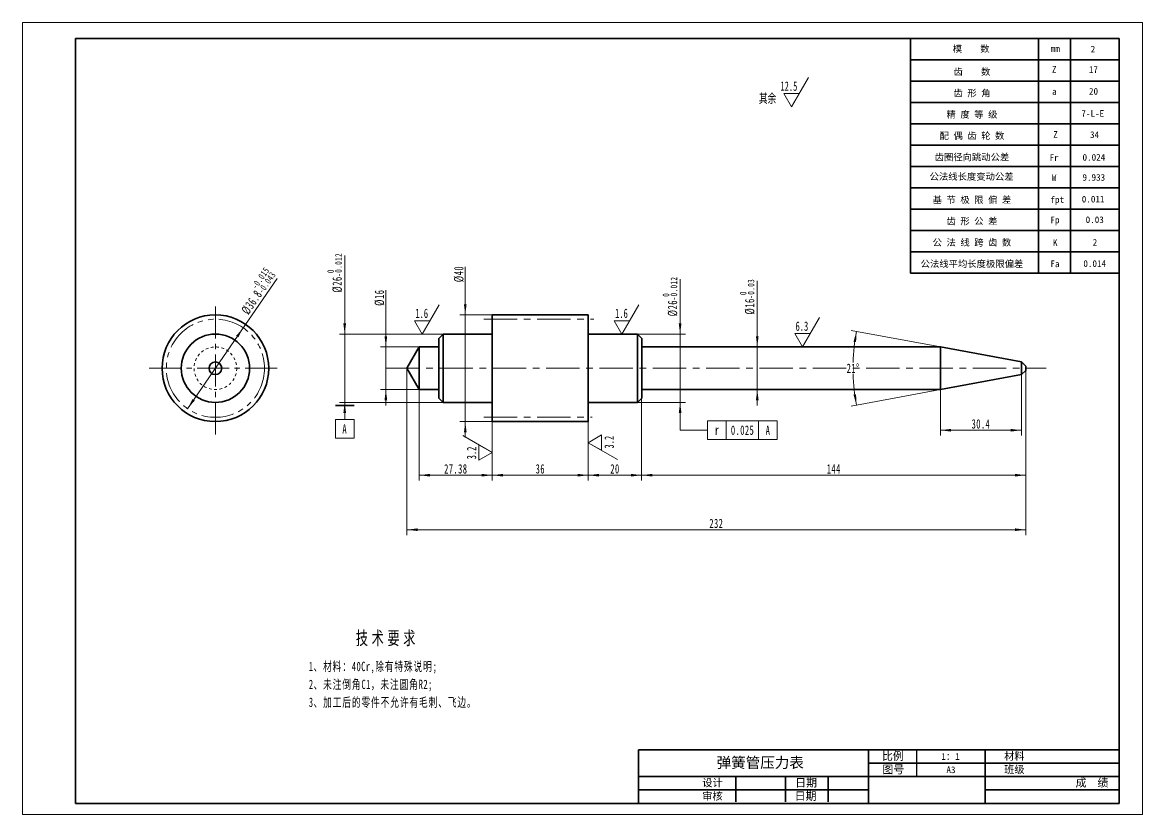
# Paper-space layout 'Gb A2 标题栏' of a CAD drawing. Header units: millimetres. Extents: x 41 to 1080, y 26 to 448.
# Drawn here: x 660 to 1080, y 25.5 to 322.5 of the extents above; entities that cross this region are included whole.
import ezdxf
from ezdxf.enums import TextEntityAlignment as Align

# ---------------------------------------------------------------- set-up
doc = ezdxf.new("R2010")
doc.units = ezdxf.units.MM
for name, pattern in [('ACAD_ISO11W100', [33, 12, -3, 12, -3, 0, -3]), ('CENTER', [2, 1.25, -0.25, 0.25, -0.25]), ('双点画线', [22, 12, -2, 2, -2, 2, -2]), ('点画线', [18, 12, -2, 2, -2]), ('虚线', [2, 1, -1])]:
    doc.linetypes.add(name, pattern=pattern)
doc.layers.get('0').update_dxf_attribs({"lineweight": 18})
for name, color, linetype, lineweight in [('2细线层', 3, 'Continuous', 25), ('EB0', 7, 'Continuous', 35), ('中心线层', 1, '点画线', 18), ('尺寸线层', 3, 'Continuous', 18), ('文字', 1, 'Continuous', 18), ('点划线', 29, 'ACAD_ISO11W100', 18), ('粗实线层', 7, 'Continuous', 35)]:
    doc.layers.add(name, color=color, linetype=linetype, lineweight=lineweight)
doc.styles.add('TitleStyle', font='', dxfattribs={"width": 0.667})
doc.styles.add('标准', font='', dxfattribs={"width": 0.667})
doc.styles.get('TitleStyle').set_extended_font_data('宋体')
doc.styles.get('标准').set_extended_font_data('宋体')
doc.dimstyles.new('标准', dxfattribs={"dimtxt": 3.5, "dimasz": 4, "dimexe": 2, "dimexo": 0, "dimtad": 1, "dimdsep": 46, "dimtxsty": '标准', "dimblk": '_CAXARROW', "dimcen": 0, "dimdle": 6, "dimazin": 2, "dimtfac": 0.707107, "dimtdec": 3, "dimtmove": 2, "dimatfit": 3, "dimfxl": 1, "dimfrac": 2, "dimtolj": 1, "dimarcsym": 1})

# ---------------------------------------------------------------- blocks, each defined once
blk = doc.blocks.new('45')
at = {"layer": 'EB0'}
for p, q in [((-127.43, 129.5), (263.93, 129.5)), ((-127.43, -157.23), (-127.43, 129.5)), ((263.93, -157.24), (263.93, 129.5)), ((263.93, -157.23), (-127.43, -157.23))]:
    blk.add_line(p, q, dxfattribs=at)
at = {"layer": '文字', "color": 6}
for p, q in [((-147.28, 135.55), (272.72, 135.55)), ((-147.28, -161.45), (-147.28, 135.55)), ((272.72, -161.45), (272.72, 135.55)), ((272.72, -161.45), (-147.28, -161.45))]:
    blk.add_line(p, q, dxfattribs=at)
blk = doc.blocks.new('*X51')
at = {"layer": '尺寸线层'}
for points in [[(796.31, 200.84), (796.81, 204.84), (795.81, 204.84)], [(796.31, 184.84), (796.81, 180.84), (795.81, 180.84)]]:
    blk.add_hatch(color=0, dxfattribs=at).paths.add_polyline_path(points, flags=0)
at = {"layer": '尺寸线层', "color": 0}
for p, q in [((796.31, 222.06), (796.31, 178.84)), ((808.84, 200.84), (794.31, 200.84)), ((808.84, 184.84), (794.31, 184.84))]:
    blk.add_line(p, q, dxfattribs=at)
at = {"layer": '尺寸线层', "color": 0, "insert": (793.94, 219.28), "char_height": 3.5, "width": 11.1013, "attachment_point": 5, "rotation": 90, "line_spacing_factor": 1.15057, "style": '标准'}
blk.add_mtext('\\T1.1;%%C16', dxfattribs=at)
blk = doc.blocks.new('_CAXARROW')
blk.add_hatch(color=0).paths.add_polyline_path([(0, 0), (-1, 0.125), (-1, -0.125)], flags=0)
blk = doc.blocks.new('*X53')
at = {"layer": '尺寸线层', "color": 0, "char_height": 3.5, "attachment_point": 1, "rotation": 90, "line_spacing_factor": 1.15057, "style": '标准'}
for s, insert, width in [('\\T1.1;{\\H0.707107x;-0.012}', (777.31, 227.15), 30.6909), ('\\T1.1;{\\H0.707107x;0}', (774.35, 228.49), 30.6909), ('\\T1.1;%%C26', (776.28, 221.19), 55.6393)]:
    blk.add_mtext(s, dxfattribs=dict(at, insert=insert, width=width))
blk = doc.blocks.new('*X52')
at = {"layer": '尺寸线层'}
for points in [[(780.88, 205.64), (781.38, 209.64), (780.38, 209.64)], [(780.88, 180.04), (781.38, 176.04), (780.38, 176.04)]]:
    blk.add_hatch(color=0, dxfattribs=at).paths.add_polyline_path(points, flags=0)
at = {"layer": '尺寸线层', "color": 0}
for p, q in [((780.88, 235.1), (780.88, 174.04)), ((817.82, 205.64), (778.88, 205.64)), ((817.82, 180.04), (778.88, 180.04))]:
    blk.add_line(p, q, dxfattribs=at)
blk.add_blockref('*X53', (0, 0), dxfattribs=at)
blk = doc.blocks.new('*X54')
at = {"layer": '尺寸线层', "color": 0, "lineweight": 35}
blk.add_line((-20.98, -1.17), (-27.98, -1.17), dxfattribs=at)
blk.add_line((-20.98, -1.17), (-27.98, -1.17), dxfattribs=at)
at = {"layer": '尺寸线层', "color": 0, "lineweight": -2}
for p, q in [((-24.48, -1.17), (-24.48, -6.42)), ((-24.48, -1.17), (-24.48, -6.42)), ((-20.98, -6.42), (-27.98, -6.42)), ((-27.98, -13.42), (-27.98, -6.42)), ((-20.98, -6.42), (-27.98, -6.42)), ((-27.98, -13.42), (-27.98, -6.42)), ((-20.98, -6.42), (-20.98, -13.42)), ((-20.98, -6.42), (-20.98, -13.42)), ((-27.98, -13.42), (-20.98, -13.42)), ((-27.98, -13.42), (-20.98, -13.42))]:
    blk.add_line(p, q, dxfattribs=at)
at = {"layer": '尺寸线层', "color": 0, "lineweight": -2, "insert": (-24.48, -9.92), "char_height": 3.5, "width": 7, "attachment_point": 5, "line_spacing_factor": 1.15057, "style": '标准'}
blk.add_mtext('\\T1.1;A', dxfattribs=at)
blk.add_mtext('\\T1.1;A', dxfattribs=at)
blk = doc.blocks.new('*X55')
at = {"layer": '尺寸线层'}
for points in [[(826.09, 212.84), (826.59, 216.84), (825.59, 216.84)], [(826.09, 172.84), (826.59, 168.84), (825.59, 168.84)]]:
    blk.add_hatch(color=0, dxfattribs=at).paths.add_polyline_path(points, flags=0)
at = {"layer": '尺寸线层', "color": 0}
for p, q in [((826.09, 230.92), (826.09, 166.84)), ((836.22, 212.84), (824.09, 212.84)), ((836.22, 172.84), (824.09, 172.84))]:
    blk.add_line(p, q, dxfattribs=at)
at = {"layer": '尺寸线层', "color": 0, "insert": (823.73, 228.15), "char_height": 3.5, "width": 11.1013, "attachment_point": 5, "rotation": 90, "line_spacing_factor": 1.15057, "style": '标准'}
blk.add_mtext('\\T1.1;%%C40', dxfattribs=at)
blk = doc.blocks.new('*X57')
at = {"layer": '尺寸线层', "color": 0, "char_height": 3.5, "attachment_point": 1, "rotation": 55.4321, "line_spacing_factor": 1.15057, "style": '标准'}
for s, insert, width in [('\\T1.1;{\\H0.707107x;-0.015}', (745.72, 223.68), 30.6909), ('\\T1.1;{\\H0.707107x;-0.043}', (748.15, 222), 30.6909), ('\\T1.1;%%C36.8', (741.84, 214.65), 70.3297)]:
    blk.add_mtext(s, dxfattribs=dict(at, insert=insert, width=width))
blk = doc.blocks.new('*X56')
at = {"layer": '尺寸线层'}
for points in [[(742.84, 207.99), (740.98, 204.42), (740.16, 204.98)], [(721.96, 177.69), (724.64, 180.7), (723.82, 181.27)]]:
    blk.add_hatch(color=0, dxfattribs=at).paths.add_polyline_path(points, flags=0)
at = {"layer": '尺寸线层', "color": 0}
blk.add_line((755.61, 226.52), (721.96, 177.69), dxfattribs=at)
blk.add_blockref('*X57', (0, 0), dxfattribs=at)
blk = doc.blocks.new('*X59')
at = {"layer": '尺寸线层', "color": 0, "char_height": 3.5, "attachment_point": 1, "rotation": 90, "line_spacing_factor": 1.15057, "style": '标准'}
for s, insert, width in [('\\T1.1;{\\H0.707107x;-0.012}', (903.06, 218.29), 30.6909), ('\\T1.1;{\\H0.707107x;0}', (900.1, 219.62), 30.6909), ('\\T1.1;%%C26', (902.03, 212.32), 55.6393)]:
    blk.add_mtext(s, dxfattribs=dict(at, insert=insert, width=width))
blk = doc.blocks.new('*X58')
at = {"layer": '尺寸线层'}
for points in [[(906.64, 205.64), (907.14, 209.64), (906.14, 209.64)], [(906.64, 180.04), (907.14, 176.04), (906.14, 176.04)]]:
    blk.add_hatch(color=0, dxfattribs=at).paths.add_polyline_path(points, flags=0)
at = {"layer": '尺寸线层', "color": 0}
for p, q in [((906.64, 226.23), (906.64, 174.04)), ((890.62, 205.64), (908.64, 205.64)), ((890.62, 180.04), (908.64, 180.04))]:
    blk.add_line(p, q, dxfattribs=at)
blk.add_blockref('*X59', (0, 0), dxfattribs=at)
blk = doc.blocks.new('*X61')
at = {"layer": '尺寸线层', "color": 0, "char_height": 3.5, "attachment_point": 1, "rotation": 90, "line_spacing_factor": 1.15057, "style": '标准'}
for s, insert, width in [('\\T1.1;{\\H0.707107x;-0.03}', (931.99, 218.93), 25.497), ('\\T1.1;{\\H0.707107x;0}', (929.04, 220.27), 25.497), ('\\T1.1;%%C16', (930.97, 212.97), 50.4455)]:
    blk.add_mtext(s, dxfattribs=dict(at, insert=insert, width=width))
blk = doc.blocks.new('*X60')
at = {"layer": '尺寸线层'}
for points in [[(935.57, 200.84), (936.07, 204.84), (935.07, 204.84)], [(935.57, 184.84), (936.07, 180.84), (935.07, 180.84)]]:
    blk.add_hatch(color=0, dxfattribs=at).paths.add_polyline_path(points, flags=0)
at = {"layer": '尺寸线层', "color": 0}
for p, q in [((935.57, 225.59), (935.57, 178.84)), ((935.55, 200.84), (937.57, 200.84)), ((936.32, 184.84), (933.57, 184.84))]:
    blk.add_line(p, q, dxfattribs=at)
blk.add_blockref('*X61', (0, 0), dxfattribs=at)
blk = doc.blocks.new('*X62')
at = {"layer": '尺寸线层'}
for points in [[(972.75, 206.64), (972.62, 202.61), (971.63, 202.75)], [(972.75, 179.04), (972.62, 183.07), (971.63, 182.93)]]:
    blk.add_hatch(color=0, dxfattribs=at).paths.add_polyline_path(points, flags=0)
at = {"layer": '尺寸线层', "color": 0}
for p, q in [((1004.22, 200.84), (970.78, 207)), ((1004.22, 184.84), (970.78, 178.68))]:
    blk.add_line(p, q, dxfattribs=at)
for start, end in [(169.5625, 178.3821), (181.6179, 190.4375)]:
    blk.add_arc((1047.65, 192.84), 76.17, start, end, dxfattribs=at)
at = {"layer": '尺寸线层', "color": 0, "insert": (971.48, 192.84), "char_height": 3.5, "width": 9.4319, "attachment_point": 5, "line_spacing_factor": 1.15057, "style": '标准'}
blk.add_mtext('\\T1.1;21%%D', dxfattribs=at)
blk = doc.blocks.new('*X63')
at = {"layer": '尺寸线层'}
for points in [[(1004.22, 169.6), (1008.22, 169.1), (1008.22, 170.1)], [(1034.62, 169.6), (1030.62, 169.1), (1030.62, 170.1)]]:
    blk.add_hatch(color=0, dxfattribs=at).paths.add_polyline_path(points, flags=0)
at = {"layer": '尺寸线层', "color": 0}
for p, q in [((1034.62, 190.44), (1034.62, 167.6)), ((1004.22, 184.84), (1004.22, 167.6)), ((1034.62, 169.6), (1004.22, 169.6))]:
    blk.add_line(p, q, dxfattribs=at)
at = {"layer": '尺寸线层', "color": 0, "insert": (1019.42, 171.95), "char_height": 3.5, "width": 13.7305, "attachment_point": 5, "line_spacing_factor": 1.15057, "style": '标准'}
blk.add_mtext('\\T1.1;30.4', dxfattribs=at)
blk = doc.blocks.new('*X64')
at = {"layer": '尺寸线层'}
for points in [[(892.22, 152.74), (896.22, 152.24), (896.22, 153.24)], [(1036.22, 152.74), (1032.22, 152.24), (1032.22, 153.24)]]:
    blk.add_hatch(color=0, dxfattribs=at).paths.add_polyline_path(points, flags=0)
at = {"layer": '尺寸线层', "color": 0}
for p, q in [((1036.22, 192.84), (1036.22, 150.74)), ((892.22, 181.64), (892.22, 150.74)), ((1036.22, 152.74), (892.22, 152.74))]:
    blk.add_line(p, q, dxfattribs=at)
at = {"layer": '尺寸线层', "color": 0, "insert": (964.22, 155.11), "char_height": 3.5, "width": 9.6927, "attachment_point": 5, "line_spacing_factor": 1.15057, "style": '标准'}
blk.add_mtext('\\T1.1;144', dxfattribs=at)
blk = doc.blocks.new('*X65')
at = {"layer": '尺寸线层'}
for points in [[(836.22, 152.74), (840.22, 152.24), (840.22, 153.24)], [(872.22, 152.74), (868.22, 152.24), (868.22, 153.24)]]:
    blk.add_hatch(color=0, dxfattribs=at).paths.add_polyline_path(points, flags=0)
at = {"layer": '尺寸线层', "color": 0}
for p, q in [((836.22, 172.84), (836.22, 150.74)), ((872.22, 172.84), (872.22, 150.74)), ((872.22, 152.74), (836.22, 152.74))]:
    blk.add_line(p, q, dxfattribs=at)
at = {"layer": '尺寸线层', "color": 0, "insert": (854.22, 155.1), "char_height": 3.5, "width": 7, "attachment_point": 5, "line_spacing_factor": 1.15057, "style": '标准'}
blk.add_mtext('\\T1.1;36', dxfattribs=at)
blk = doc.blocks.new('*X66')
at = {"layer": '尺寸线层'}
for points in [[(808.84, 152.74), (812.84, 152.24), (812.84, 153.24)], [(836.22, 152.74), (832.22, 152.24), (832.22, 153.24)]]:
    blk.add_hatch(color=0, dxfattribs=at).paths.add_polyline_path(points, flags=0)
at = {"layer": '尺寸线层', "color": 0}
for p, q in [((808.84, 184.84), (808.84, 150.74)), ((836.22, 172.84), (836.22, 150.74)), ((836.22, 152.74), (808.84, 152.74))]:
    blk.add_line(p, q, dxfattribs=at)
at = {"layer": '尺寸线层', "color": 0, "insert": (822.53, 155.1), "char_height": 3.5, "width": 17.2988, "attachment_point": 5, "line_spacing_factor": 1.15057, "style": '标准'}
blk.add_mtext('\\T1.1;27.38', dxfattribs=at)
blk = doc.blocks.new('*X67')
at = {"layer": '尺寸线层'}
for points in [[(872.22, 152.74), (876.22, 153.24), (876.22, 152.24)], [(892.22, 152.74), (888.22, 153.24), (888.22, 152.24)]]:
    blk.add_hatch(color=0, dxfattribs=at).paths.add_polyline_path(points, flags=0)
at = {"layer": '尺寸线层', "color": 0}
for p, q in [((892.22, 181.64), (892.22, 150.74)), ((872.22, 172.84), (872.22, 150.74)), ((872.22, 152.74), (892.22, 152.74))]:
    blk.add_line(p, q, dxfattribs=at)
at = {"layer": '尺寸线层', "color": 0, "insert": (882.22, 155.1), "char_height": 3.5, "width": 7, "attachment_point": 5, "line_spacing_factor": 1.15057, "style": '标准'}
blk.add_mtext('\\T1.1;20', dxfattribs=at)
blk = doc.blocks.new('*X68')
at = {"layer": '尺寸线层'}
for points in [[(804.22, 132.31), (808.22, 132.81), (808.22, 131.81)], [(1036.22, 132.31), (1032.22, 132.81), (1032.22, 131.81)]]:
    blk.add_hatch(color=0, dxfattribs=at).paths.add_polyline_path(points, flags=0)
at = {"layer": '尺寸线层', "color": 0}
for p, q in [((804.22, 192.84), (804.22, 130.31)), ((1036.22, 192.84), (1036.22, 130.31)), ((804.22, 132.31), (1036.22, 132.31))]:
    blk.add_line(p, q, dxfattribs=at)
at = {"layer": '尺寸线层', "color": 0, "insert": (920.22, 134.66), "char_height": 3.5, "width": 9.9275, "attachment_point": 5, "line_spacing_factor": 1.15057, "style": '标准'}
blk.add_mtext('\\T1.1;232', dxfattribs=at)
blk = doc.blocks.new('*X69')
at = {"layer": '尺寸线层', "linetype": 'Continuous', "lineweight": -2}
blk.add_hatch(color=0, dxfattribs=at).paths.add_polyline_path([(0, 0), (0.5, -4), (-0.5, -4)], flags=0)
blk.add_hatch(color=0, dxfattribs=at).paths.add_polyline_path([(0, 0), (0.5, -4), (-0.5, -4)], flags=0)
at = {"layer": '尺寸线层', "color": 0, "linetype": 'Continuous', "lineweight": -2}
for p, q in [((0, 0), (0, -10.44)), ((0, 0), (0, -10.44)), ((10.3, -6.94), (17.3, -6.94)), ((10.3, -13.94), (10.3, -6.94)), ((10.3, -6.94), (17.3, -6.94)), ((10.3, -13.94), (10.3, -6.94)), ((17.3, -6.94), (17.3, -13.94)), ((17.3, -6.94), (36.45, -6.94)), ((17.3, -6.94), (17.3, -13.94)), ((17.3, -6.94), (36.45, -6.94)), ((29.45, -6.94), (29.45, -13.94)), ((29.45, -6.94), (29.45, -13.94)), ((36.45, -6.94), (36.45, -13.94)), ((36.45, -6.94), (36.45, -13.94)), ((0, -10.44), (10.3, -10.44)), ((0, -10.44), (10.3, -10.44)), ((17.3, -13.94), (10.3, -13.94)), ((17.3, -13.94), (10.3, -13.94)), ((17.3, -13.94), (36.45, -13.94)), ((17.3, -13.94), (36.45, -13.94))]:
    blk.add_line(p, q, dxfattribs=at)
at = {"layer": '尺寸线层', "color": 0, "char_height": 3.5, "width": 7, "attachment_point": 5, "line_spacing_factor": 1.15057, "style": '标准'}
for s, insert in [('{\\fCXGDT;\\W1;\\T1;r}', (13.8, -10.44)), ('{\\fCXGDT;\\W1;\\T1;r}', (13.8, -10.44)), ('\\T1.1;A', (32.95, -10.44)), ('\\T1.1;A', (32.95, -10.44))]:
    blk.add_mtext(s, dxfattribs=dict(at, insert=insert))
at = {"layer": '尺寸线层', "color": 0, "lineweight": -2, "insert": (19.05, -10.44), "char_height": 3.5, "width": 17.2988, "attachment_point": 4, "line_spacing_factor": 1.15057, "style": '标准'}
blk.add_mtext('\\T1.1;0.025', dxfattribs=at)
blk.add_mtext('\\T1.1;0.025', dxfattribs=at)
blk = doc.blocks.new('*X70')
at = {"layer": '尺寸线层', "color": 0, "lineweight": -2, "line_spacing_factor": 1.15057}
for s, insert, char_height, width, attachment_point, style in [('\\T1.3;技术要求', (29.46, 0), 5, 178.1216, 2, 'TitleStyle'), ('\\T1.1;1、材料：40Cr,除有特殊说明;\\P2、未注倒角C1，未注圆角R2;\\P3、加工后的零件不允许有毛刺、飞边。\\P', (0, -11.39), 3.5, 89.0608, 1, '标准')]:
    blk.add_mtext(s, dxfattribs=dict(at, insert=insert, char_height=char_height, width=width, attachment_point=attachment_point, style=style))
blk = doc.blocks.new('*X71')
at = {"layer": '尺寸线层', "color": 0, "linetype": 'Continuous'}
for p, q in [((0, 0), (6.35, 11)), ((0, 0), (6.35, 11)), ((0, 0), (-2.89, 5)), ((-2.89, 5), (2.89, 5)), ((0, 0), (-2.89, 5)), ((-2.89, 5), (2.89, 5))]:
    blk.add_line(p, q, dxfattribs=at)
at = {"layer": '尺寸线层', "color": 0, "style": '标准', "width": 0.667}
blk.add_text('6.3', height=3.5, dxfattribs=at).set_placement((2.19, 7.8), align=Align.MIDDLE_RIGHT)
blk.add_text('6.3', height=3.5, dxfattribs=at).set_placement((2.19, 7.8), align=Align.MIDDLE_RIGHT)
blk = doc.blocks.new('*X72')
at = {"layer": '尺寸线层', "color": 0, "linetype": 'Continuous'}
for p, q in [((0, 0), (6.35, 11)), ((0, 0), (6.35, 11)), ((0, 0), (-2.89, 5)), ((-2.89, 5), (2.89, 5)), ((0, 0), (-2.89, 5)), ((-2.89, 5), (2.89, 5))]:
    blk.add_line(p, q, dxfattribs=at)
at = {"layer": '尺寸线层', "color": 0, "linetype": 'Continuous', "lineweight": -2}
blk.add_line((5.79, 0), (-3.5, 0), dxfattribs=at)
blk.add_line((5.79, 0), (-3.5, 0), dxfattribs=at)
at = {"layer": '尺寸线层', "color": 0, "style": '标准', "width": 0.667}
blk.add_text('1.6', height=3.5, dxfattribs=at).set_placement((2.19, 7.8), align=Align.MIDDLE_RIGHT)
blk.add_text('1.6', height=3.5, dxfattribs=at).set_placement((2.19, 7.8), align=Align.MIDDLE_RIGHT)
blk = doc.blocks.new('*X73')
at = {"layer": '尺寸线层', "color": 0, "linetype": 'Continuous'}
for p, q in [((0, 0), (6.35, 11)), ((0, 0), (6.35, 11)), ((0, 0), (-2.89, 5)), ((-2.89, 5), (2.89, 5)), ((0, 0), (-2.89, 5)), ((-2.89, 5), (2.89, 5))]:
    blk.add_line(p, q, dxfattribs=at)
at = {"layer": '尺寸线层', "color": 0, "style": '标准', "width": 0.667}
blk.add_text('1.6', height=3.5, dxfattribs=at).set_placement((2.19, 7.8), align=Align.MIDDLE_RIGHT)
blk.add_text('1.6', height=3.5, dxfattribs=at).set_placement((2.19, 7.8), align=Align.MIDDLE_RIGHT)
blk = doc.blocks.new('*X74')
at = {"layer": '尺寸线层', "color": 0, "linetype": 'Continuous'}
for p, q in [((0, 0), (-11, 6.35)), ((0, 0), (-11, 6.35)), ((-5, -2.89), (-5, 2.89)), ((-5, -2.89), (-5, 2.89)), ((0, 0), (-5, -2.89)), ((0, 0), (-5, -2.89))]:
    blk.add_line(p, q, dxfattribs=at)
at = {"layer": '尺寸线层', "color": 0, "style": '标准', "width": 0.667}
blk.add_text('3.2', height=3.5, rotation=90, dxfattribs=at).set_placement((-7.8, 2.19), align=Align.MIDDLE_RIGHT)
blk.add_text('3.2', height=3.5, rotation=90, dxfattribs=at).set_placement((-7.8, 2.19), align=Align.MIDDLE_RIGHT)
blk = doc.blocks.new('*X75')
at = {"layer": '尺寸线层', "color": 0, "linetype": 'Continuous'}
for p, q in [((0, 0), (5, 2.89)), ((0, 0), (5, 2.89)), ((0, 0), (11, -6.35)), ((0, 0), (11, -6.35)), ((5, 2.89), (5, -2.89)), ((5, 2.89), (5, -2.89))]:
    blk.add_line(p, q, dxfattribs=at)
at = {"layer": '尺寸线层', "color": 0, "style": '标准', "width": 0.667}
blk.add_text('3.2', height=3.5, rotation=90, dxfattribs=at).set_placement((7.8, -2.19), align=Align.MIDDLE_LEFT)
blk.add_text('3.2', height=3.5, rotation=90, dxfattribs=at).set_placement((7.8, -2.19), align=Align.MIDDLE_LEFT)
blk = doc.blocks.new('*X76')
at = {"layer": '尺寸线层', "color": 0, "linetype": 'Continuous'}
for p, q in [((0, 0), (6.35, 11)), ((0, 0), (6.35, 11)), ((0, 0), (-2.89, 5)), ((-2.89, 5), (2.89, 5)), ((0, 0), (-2.89, 5)), ((-2.89, 5), (2.89, 5))]:
    blk.add_line(p, q, dxfattribs=at)
at = {"layer": '尺寸线层', "color": 0, "style": '标准', "width": 0.667}
for s, p in [('12.5', (2.19, 7.8)), ('12.5', (2.19, 7.8)), ('其余', (-5.69, 3.25)), ('其余', (-5.69, 3.25))]:
    blk.add_text(s, height=3.5, dxfattribs=at).set_placement(p, align=Align.MIDDLE_RIGHT)

psp = doc.layouts.new('Gb A2 标题栏')

# ---------------------------------------------------------------- linework, layer by layer
at = {"lineweight": 35}
for p, q in [((1071.039, 316.454), (993.039, 316.454)), ((993.039, 228.454), (993.039, 316.454)), ((1041.039, 228.454), (1041.039, 316.454)), ((1053.039, 228.454), (1053.039, 316.454)), ((1071.039, 308.454), (993.039, 308.454)), ((1071.039, 300.454), (993.039, 300.454)), ((1071.039, 292.454), (993.039, 292.454)), ((993.039, 284.454), (1071.039, 284.454)), ((1071.039, 276.454), (993.039, 276.454)), ((1071.039, 268.454), (993.039, 268.454)), ((1071.039, 260.454), (993.039, 260.454)), ((993.039, 252.454), (1071.039, 252.454)), ((1071.039, 244.454), (993.039, 244.454)), ((1071.039, 236.454), (993.039, 236.454)), ((993.039, 228.454), (1071.253, 228.454)), ((836.224, 192.841), (836.224, 212.841)), ((836.224, 212.841), (872.224, 212.841)), ((872.224, 212.841), (872.224, 192.841)), ((817.824, 205.641), (816.224, 204.041)), ((816.224, 200.841), (816.224, 204.041)), ((817.824, 192.841), (817.824, 205.641)), ((817.824, 205.641), (836.224, 205.641)), ((890.624, 205.641), (872.224, 205.641)), ((890.624, 192.841), (890.624, 205.641)), ((892.224, 204.041), (890.624, 205.641)), ((892.224, 200.841), (892.224, 204.041)), ((808.843, 200.841), (804.224, 192.841)), ((808.843, 192.841), (808.843, 200.841)), ((816.224, 200.841), (808.843, 200.841)), ((816.224, 192.841), (816.224, 200.841)), ((892.224, 192.841), (892.224, 200.841)), ((892.224, 200.841), (1004.224, 200.841)), ((1004.224, 200.841), (1004.224, 192.841)), ((1034.624, 195.241), (1004.224, 200.841)), ((1034.624, 192.841), (1034.624, 195.241)), ((1034.624, 195.241), (1036.224, 193.641)), ((1036.224, 192.841), (1036.224, 193.641)), ((808.843, 184.841), (804.224, 192.841)), ((808.843, 192.841), (808.843, 184.841)), ((816.224, 192.841), (816.224, 184.841)), ((817.824, 192.841), (817.824, 180.041)), ((836.224, 192.841), (836.224, 172.841)), ((872.224, 172.841), (872.224, 192.841)), ((890.624, 192.841), (890.624, 180.041)), ((892.224, 192.841), (892.224, 184.841)), ((1004.224, 184.841), (1004.224, 192.841)), ((1034.624, 190.441), (1004.224, 184.841)), ((1034.624, 192.841), (1034.624, 190.441)), ((1034.624, 190.441), (1036.224, 192.041)), ((1036.224, 192.841), (1036.224, 192.041)), ((816.224, 184.841), (808.843, 184.841)), ((816.224, 184.841), (816.224, 181.641)), ((892.224, 184.841), (892.224, 181.641)), ((892.224, 184.841), (1004.224, 184.841)), ((817.824, 180.041), (816.224, 181.641)), ((892.224, 181.641), (890.624, 180.041)), ((817.824, 180.041), (836.224, 180.041)), ((890.624, 180.041), (872.224, 180.041)), ((836.224, 172.841), (872.224, 172.841))]:
    psp.add_line(p, q, dxfattribs=at)
for radius in [20, 12.8, 2.4]:
    psp.add_circle((732.401, 192.841), radius, dxfattribs=at)
at = {"color": 3, "linetype": '双点画线'}
psp.add_circle((732.401, 192.841), 18.4, dxfattribs=at)
at = {"color": 0, "linetype": '虚线'}
psp.add_circle((732.401, 192.841), 8, dxfattribs=at)
at = {"layer": '2细线层'}
for p, q in [((995.259, 49.773), (995.259, 39.773)), ((1051.06, 49.773), (1059.06, 49.773))]:
    psp.add_line(p, q, dxfattribs=at)
at = {"layer": '中心线层'}
for p, q in [((732.401, 167.993), (732.401, 217.689)), ((707.554, 192.841), (757.249, 192.841))]:
    psp.add_line(p, q, dxfattribs=at)
at = {"layer": '文字', "color": 6}
psp.add_line((660.039, 25.503), (1080.039, 25.503), dxfattribs=at)
at = {"layer": '点划线', "color": 1, "linetype": 'CENTER', "ltscale": 10}
for p, q in [((832.993, 211.241), (874.27, 211.241)), ((796.408, 192.841), (1043.947, 192.841)), ((832.993, 174.441), (873.64, 174.441))]:
    psp.add_line(p, q, dxfattribs=at)
at = {"layer": '粗实线层'}
for p, q in [((891.039, 49.773), (1071.039, 49.773)), ((891.039, 49.773), (891.039, 29.718)), ((977.323, 39.543), (977.323, 49.773)), ((1021.06, 29.718), (1021.06, 49.773)), ((977.323, 44.773), (995.259, 44.773)), ((995.259, 44.773), (1071.039, 44.773)), ((891.039, 39.773), (989.06, 39.773)), ((927.559, 39.773), (927.559, 30.233)), ((946.189, 39.773), (946.189, 30.233)), ((962.109, 39.773), (962.109, 30.233)), ((977.319, 39.543), (977.319, 30.003)), ((989.06, 39.773), (1001.06, 39.773)), ((1001.06, 39.773), (1009.06, 39.773)), ((1009.06, 39.773), (1021.06, 39.773)), ((1021.06, 39.773), (1071.039, 39.773)), ((1071.039, 39.773), (1021.06, 39.773)), ((977.319, 34.773), (891.039, 34.773)), ((1071.039, 34.773), (1021.06, 34.773))]:
    psp.add_line(p, q, dxfattribs=at)

# ---------------------------------------------------------------- block references
at = {"layer": '尺寸线层', "color": 3}
psp.add_blockref('*X70', (767.438, 94.188), dxfattribs=at)
at = {"layer": '文字', "color": 6}
psp.add_blockref('45', (807.32, 186.951), dxfattribs=at)

# ---------------------------------------------------------------- texts
at = {"lineweight": 35, "char_height": 2.5, "attachment_point": 1}
for s, insert, width in [('\\pxqc;模    数', (995.184, 313.876), 41.17633), ('\\pxqc;mm', (1026.714, 313.949), 41.17633), ('\\pxqc;2', (1040.85, 313.735), 41.17633), ('\\pxqc;齿    数', (995.477, 305.243), 41.17633), ('\\pxqc;Z', (1026.346, 306.156), 41.17633), ('\\pxqc;17', (1040.997, 306.071), 41.17633), ('\\pxqc;齿 形 角', (995.477, 297.243), 41.17633), ('\\pxqc;a', (1026.368, 297.846), 41.17633), ('\\pxqc;20', (1041.06, 297.931), 41.17633), ('\\pxqc;精 度 等 级', (995.477, 289.243), 41.17633), ('\\pxqc;7-L-E', (1040.757, 289.621), 41.17633), ('\\pxqc;配 偶 齿 轮 数', (995.477, 281.243), 41.17633), ('\\pxqc;Z', (1026.797, 281.738), 41.17633), ('\\pxqc;34', (1041.448, 281.653), 41.17633), ('\\pxqc;齿圈径向跳动公差', (995.477, 273.243), 41.17633), ('\\pxqc;Fr', (1026.283, 273.085), 41.17633), ('\\pxqc;0.024', (1041.19, 273.171), 41.17633), ('\\pxqc;公法线长度变动公差', (990.168, 265.967), 51.51411), ('\\pxqc;W', (1026.255, 265.546), 41.17633), ('\\pxqc;9.933', (1041.163, 265.631), 41.17633), ('\\pxqc;基 节 极 限 偏 差', (995.477, 257.243), 41.17633), ('\\pxqc;fpt', (1027.455, 257.321), 41.17633), ('\\pxqc;0.011', (1040.906, 257.492), 41.17633), ('\\pxqc;齿 形 公 差', (995.477, 249.243), 41.17633), ('\\pxqc;Fp', (1026.598, 249.695), 41.17633), ('\\pxqc;0.03', (1041.506, 249.781), 41.17633), ('\\pxqc;公 法 线 跨 齿 数', (995.477, 241.243), 41.17633), ('\\pxqc;K', (1026.684, 241.213), 41.17633), ('\\pxqc;2', (1041.591, 241.299), 41.17633), ('\\pxqc;公法线平均长度极限偏差', (995.477, 233.243), 41.17633), ('\\pxqc;Fa', (1026.598, 233.246), 41.17633), ('\\pxqc;0.014', (1041.506, 233.331), 41.17633)]:
    psp.add_mtext(s, dxfattribs=dict(at, insert=insert, width=width))
at = {"layer": '2细线层', "color": 0, "insert": (936.689, 44.773), "char_height": 4, "width": 40, "attachment_point": 5}
psp.add_mtext('{\\fFangSong|b0|i0|c134|p2;弹簧管压力表}', dxfattribs=at)
at = {"layer": '2细线层', "attachment_point": 5}
for s, insert, char_height, width in [('{\\fFangSong|b0|i0|c134|p2;比例}', (986.409, 47.273), 3, 10), ('1{\\fFangSong|b0|i0|c134|p2;：}1', (1008.019, 47.273), 2.5, 19.95439), ('{\\fFangSong|b0|i0|c134|p2;材料}', (1031.959, 47.273), 2.8, 8), ('{\\fFangSong|b0|i0|c134|p2;图号}', (986.579, 42.273), 3, 10), ('A3', (1008.189, 42.273), 2.5, 19.95439), ('{\\fFangSong|b0|i0|c134|p2;班级}', (1031.959, 42.273), 2.8, 8), ('{\\fFangSong|b0|i0|c134|p2;设计}', (918.759, 37.273), 2.8, 8), ('{\\fFangSong|b0|i0|c134|p2;日期}', (953.889, 37.273), 3, 8), ('{\\fFangSong|b0|i0|c134|p2;成  绩}', (1061.06, 37.273), 3, 20), ('{\\fFangSong|b0|i0|c134|p2;审核}', (918.759, 32.273), 2.8, 8), ('{\\fFangSong|b0|i0|c134|p2;日期}', (953.689, 32.273), 3, 8)]:
    psp.add_mtext(s, dxfattribs=dict(at, insert=insert, char_height=char_height, width=width))

# ---------------------------------------------------------------- dimensions: what is measured, and where the dimension line sits
at = {"layer": '尺寸线层', "color": 3}
for base, p1, p2, picture, middle in [((780.883, 180.041), (817.824, 205.641), (817.824, 180.041), '*X52', (777.086, 228.147)), ((906.635, 180.041), (890.624, 205.641), (890.624, 180.041), '*X58', (902.838, 219.28))]:
    dim = psp.add_linear_dim(base=base, p1=p1, p2=p2, angle=90, text='\\A1;%%C26{\\H0.707107x;\\S 0^ -0.012;}', dimstyle='标准', override={"dimsah": 1, "dimtfill": 1, "dimtzin": 8}, dxfattribs=at)
    dim.commit()
    dim.dimension.update_dxf_attribs({"geometry": picture, "text_midpoint": middle, "dimtype": 160})
dim = psp.add_diameter_dim_2p(p1=(721.961, 177.69), p2=(742.841, 207.993), dimstyle='标准', override={"dimpost": '%%C<>', "dimsah": 1, "dimtol": 1, "dimtp": -0.015, "dimtm": 0.043, "dimtfill": 1, "dimtzin": 8}, dxfattribs=at)
dim.commit()
dim.dimension.update_dxf_attribs({"geometry": '*X56', "text_midpoint": (750.618, 219.28), "dimtype": 163})
for base, p1, p2, override, picture, middle in [((935.571, 184.841), (935.551, 200.841), (936.322, 184.841), {"dimpost": '%%C<>', "dimsah": 1, "dimtol": 1, "dimtp": 0, "dimtm": 0.03, "dimtfill": 1, "dimtzin": 8}, '*X60', (931.773, 219.28)), ((826.089, 172.841), (836.224, 212.841), (836.224, 172.841), {"dimpost": '%%C<>', "dimsah": 1, "dimtfac": 1, "dimtfill": 1, "dimtzin": 8}, '*X55', (823.733, 228.147)), ((796.305, 184.841), (808.843, 200.841), (808.843, 184.841), {"dimpost": '%%C<>', "dimsah": 1, "dimtfac": 1, "dimtfill": 1, "dimtzin": 8}, '*X51', (793.94, 219.28))]:
    dim = psp.add_linear_dim(base=base, p1=p1, p2=p2, angle=90, dimstyle='标准', override=override, dxfattribs=at)
    dim.commit()
    dim.dimension.update_dxf_attribs({"geometry": picture, "text_midpoint": middle, "dimtype": 160})
dim = psp.add_angular_dim_2l(base=(971.485, 192.841), line1=((1034.624, 195.241), (1004.224, 200.841)), line2=((1034.624, 190.441), (1004.224, 184.841)), text='21%%D', dimstyle='标准', override={"dimtad": 0, "dimtih": 1, "dimtoh": 1, "dimsah": 1, "dimtfill": 1, "dimtzin": 8}, dxfattribs=at)
dim.commit()
dim.dimension.update_dxf_attribs({"geometry": '*X62', "text_midpoint": (971.485, 192.841)})
for base, p1, p2, picture, middle in [((1036.224, 132.309), (804.224, 192.841), (1036.224, 192.841), '*X68', (920.224, 134.664)), ((892.224, 152.742), (1036.224, 192.841), (892.224, 181.641), '*X64', (964.224, 155.108)), ((1004.224, 169.599), (1034.624, 190.441), (1004.224, 184.841), '*X63', (1019.424, 171.955)), ((808.843, 152.742), (836.224, 172.841), (808.843, 184.841), '*X66', (822.534, 155.098)), ((892.224, 152.742), (872.224, 172.841), (892.224, 181.641), '*X67', (882.224, 155.098)), ((836.224, 152.742), (872.224, 172.841), (836.224, 172.841), '*X65', (854.224, 155.098))]:
    dim = psp.add_linear_dim(base=base, p1=p1, p2=p2, dimstyle='标准', override={"dimsah": 1, "dimtfill": 1, "dimtzin": 8}, dxfattribs=at)
    dim.commit()
    dim.dimension.update_dxf_attribs({"geometry": picture, "text_midpoint": middle})

# ---------------------------------------------------------------- next in the draw order: wipeouts: each hides what was drawn before it
at = {"color": 3}
for points in [[(948.403, 290.816), (951.289, 295.816), (951.289, 295.816), (945.516, 295.816), (945.516, 295.816)], [(809.944, 205.641), (812.831, 210.641), (812.831, 210.641), (807.057, 210.641), (807.057, 210.641)], [(884.836, 205.641), (887.723, 210.641), (887.723, 210.641), (881.949, 210.641), (881.949, 210.641)], [(952.499, 200.841), (955.386, 205.841), (955.386, 205.841), (949.612, 205.841), (949.612, 205.841)], [(777.384, 166.624), (784.384, 166.624), (784.384, 173.624), (784.384, 166.624), (784.384, 173.624), (777.384, 173.624)], [(943.082, 166.099), (943.082, 170.099), (943.082, 170.099), (943.082, 173.099), (943.082, 173.099), (936.082, 173.099), (936.082, 173.099), (923.933, 173.099), (923.933, 173.099), (916.933, 173.099), (916.933, 173.099), (916.933, 170.099), (916.933, 170.099), (916.933, 169.599), (916.933, 169.599), (916.933, 166.099), (916.933, 166.099), (923.933, 166.099), (923.933, 166.099), (936.082, 166.099), (936.082, 166.099)], [(836.224, 161.273), (832.344, 163.513), (832.344, 163.513), (831.224, 164.159), (831.224, 164.159), (831.224, 163.513), (831.224, 163.513), (831.224, 158.386), (831.224, 158.386)], [(877.224, 162.048), (877.224, 163.744), (877.224, 163.744), (877.224, 167.822), (877.224, 167.822), (872.224, 164.935), (872.224, 164.935), (874.287, 163.744), (874.287, 163.744)]]:
    psp.add_wipeout(points, dxfattribs=at).dxf.layer = '尺寸线层'

# ---------------------------------------------------------------- next in the draw order: block references
at = {"layer": '尺寸线层', "color": 3}
for name, p in [('*X76', (948.403, 290.816)), ('*X73', (809.944, 205.641)), ('*X72', (884.836, 205.641)), ('*X71', (952.499, 200.841)), ('*X54', (805.366, 180.041)), ('*X69', (906.635, 180.041)), ('*X74', (836.224, 161.273)), ('*X75', (872.224, 164.935))]:
    psp.add_blockref(name, p, dxfattribs=at)

doc.saveas('drawing.dxf')
